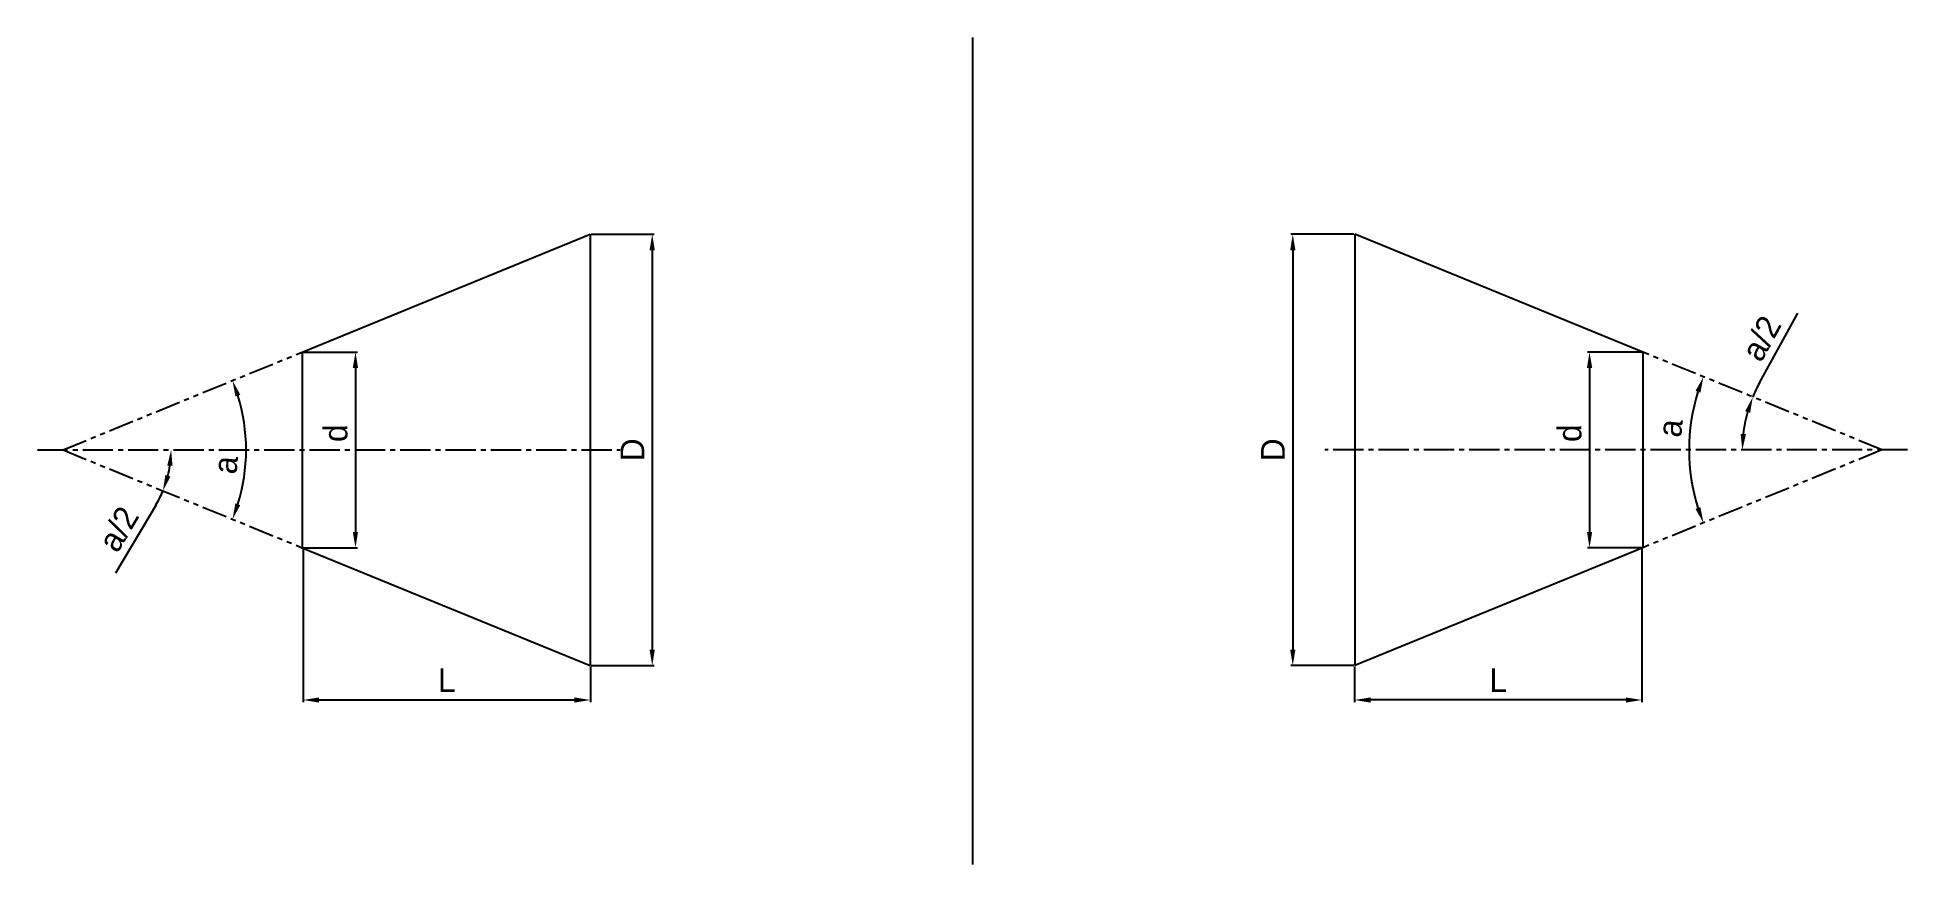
# Model space of a CAD drawing. Header units: millimetres. Extents: x 147 to 1325, y -125 to 397.
import ezdxf

# ---------------------------------------------------------------- set-up
doc = ezdxf.new("R2010")
doc.units = ezdxf.units.MM
doc.linetypes.add('CENTER2', pattern=[28.575, 19.05, -3.175, 3.175, -3.175])
doc.linetypes.add('PHANTOM2', pattern=[31.75, 15.875, -3.175, 3.175, -3.175, 3.175, -3.175])
doc.dimstyles.new('ISO-25', dxfattribs={"dimtxt": 2.5, "dimasz": 2.5, "dimexe": 1.25, "dimexo": 0.625, "dimtad": 1, "dimdsep": 46, "dimtxsty": 'Standard', "dimcen": 2.5, "dimadec": 0, "dimazin": 0, "dimtfac": 1, "dimtmove": 0, "dimatfit": 3, "dimfxl": 0, "dimarcsym": 0})

# ---------------------------------------------------------------- blocks, each defined once
blk = doc.blocks.new('*D3')
at = {"color": 0, "lineweight": -2}
for p, q in [((314.4, 198.7), (348.5, 198.7)), ((347.3, 188.7), (347.3, 85.3)), ((314.4, 75.3), (348.5, 75.3))]:
    blk.add_line(p, q, dxfattribs=at)
at = {"color": 0}
for points in [[(345.6, 188.7), (348.9, 188.7), (347.3, 198.7)], [(345.6, 85.3), (348.9, 85.3), (347.3, 75.3)]]:
    blk.add_solid(points, dxfattribs=at)
at = {"layer": 'Defpoints', "color": 0}
for p in [(313.8, 198.7), (313.8, 75.3), (347.3, 75.3)]:
    blk.add_point(p, dxfattribs=at)
at = {"color": 0, "insert": (334.8, 147.5), "char_height": 15, "attachment_point": 5, "rotation": 90}
blk.add_mtext('d', dxfattribs=at)
blk = doc.blocks.new('*D4')
at = {"color": 0, "lineweight": -2}
for p, q in [((495.9, 272.9), (535.5, 272.9)), ((534.3, 262.9), (534.3, 11)), ((495.9, 1), (535.5, 1))]:
    blk.add_line(p, q, dxfattribs=at)
at = {"color": 0}
for points in [[(532.6, 262.9), (535.9, 262.9), (534.3, 272.9)], [(532.6, 11), (535.9, 11), (534.3, 1)]]:
    blk.add_solid(points, dxfattribs=at)
at = {"layer": 'Defpoints', "color": 0}
for p in [(495.3, 272.9), (495.3, 1), (534.3, 1)]:
    blk.add_point(p, dxfattribs=at)
at = {"color": 0, "insert": (521.8, 137), "char_height": 15, "attachment_point": 5, "rotation": 90}
blk.add_mtext('D', dxfattribs=at)
blk = doc.blocks.new('*D5')
at = {"color": 0, "lineweight": -2}
for p, q in [((314.4, 74.7), (314.4, -22)), ((495.3, 0.4), (495.3, -22)), ((324.4, -20.7), (485.3, -20.7))]:
    blk.add_line(p, q, dxfattribs=at)
at = {"color": 0}
for points in [[(324.4, -19.1), (324.4, -22.4), (314.4, -20.7)], [(485.3, -19.1), (485.3, -22.4), (495.3, -20.7)]]:
    blk.add_solid(points, dxfattribs=at)
at = {"layer": 'Defpoints', "color": 0}
for p in [(314.4, 75.3), (495.3, 1), (495.3, -20.7)]:
    blk.add_point(p, dxfattribs=at)
at = {"color": 0, "insert": (404.8, -8.2), "char_height": 15, "attachment_point": 5}
blk.add_mtext('L', dxfattribs=at)
blk = doc.blocks.new('*D7')
at = {"color": 0, "lineweight": -2}
blk.add_arc((163, 137), 115.4, 342.7149, 17.2851, dxfattribs=at)
at = {"color": 0}
for points in [[(271.6, 170.7), (274.7, 171.8), (269.8, 180.7)], [(274.7, 102.1), (271.6, 103.3), (269.8, 93.3)]]:
    blk.add_solid(points, dxfattribs=at)
at = {"layer": 'Defpoints', "color": 0}
for p in [(313.8, 198.7), (277.4, 151.9), (163, 137), (163, 137), (313.8, 75.3)]:
    blk.add_point(p, dxfattribs=at)
at = {"color": 0, "insert": (265.4, 127.5), "char_height": 15, "attachment_point": 5, "rotation": 84.695}
blk.add_mtext('a', dxfattribs=at)
blk = doc.blocks.new('*D8')
at = {"color": 0, "lineweight": -2}
blk.add_line((221.6, 102.3), (196, 59.3), dxfattribs=at)
for start, end in [(346.1702, 351.5774), (329.3251, 337.7477)]:
    blk.add_arc((163, 137), 68.1, start, end, dxfattribs=at)
at = {"color": 0}
for points in [[(228.7, 127.1), (232, 126.9), (231.1, 137)], [(230.7, 120.2), (227.5, 121.2), (226, 111.2)]]:
    blk.add_solid(points, dxfattribs=at)
at = {"layer": 'Defpoints', "color": 0}
for p in [(146.9, 137), (163, 137), (514.1, 137), (230.5, 128.2), (313.8, 75.3)]:
    blk.add_point(p, dxfattribs=at)
at = {"color": 0, "insert": (198, 87.1), "char_height": 15, "attachment_point": 5, "rotation": 59.3251}
blk.add_mtext('a/2', dxfattribs=at)
blk = doc.blocks.new('*D9')
at = {"color": 0, "lineweight": -2}
for p, q in [((1157.8, 198.7), (1123.7, 198.7)), ((1124.9, 188.7), (1124.9, 85.3)), ((1157.8, 75.3), (1123.7, 75.3))]:
    blk.add_line(p, q, dxfattribs=at)
at = {"color": 0}
for points in [[(1123.3, 188.7), (1126.6, 188.7), (1124.9, 198.7)], [(1123.3, 85.3), (1126.6, 85.3), (1124.9, 75.3)]]:
    blk.add_solid(points, dxfattribs=at)
at = {"layer": 'Defpoints', "color": 0}
for p in [(1158.4, 198.7), (1124.9, 75.3), (1158.4, 75.3)]:
    blk.add_point(p, dxfattribs=at)
at = {"color": 0, "insert": (1112.4, 147.5), "char_height": 15, "attachment_point": 5, "rotation": 90}
blk.add_mtext('d', dxfattribs=at)
blk = doc.blocks.new('*D10')
at = {"color": 0, "lineweight": -2}
for p, q in [((976.3, 272.9), (936.7, 272.9)), ((937.9, 262.9), (937.9, 11)), ((976.3, 1), (936.7, 1))]:
    blk.add_line(p, q, dxfattribs=at)
at = {"color": 0}
for points in [[(936.3, 262.9), (939.6, 262.9), (937.9, 272.9)], [(936.3, 11), (939.6, 11), (937.9, 1)]]:
    blk.add_solid(points, dxfattribs=at)
at = {"layer": 'Defpoints', "color": 0}
for p in [(976.9, 272.9), (937.9, 1), (976.9, 1)]:
    blk.add_point(p, dxfattribs=at)
at = {"color": 0, "insert": (925.4, 137), "char_height": 15, "attachment_point": 5, "rotation": 90}
blk.add_mtext('D', dxfattribs=at)
blk = doc.blocks.new('*D11')
at = {"color": 0, "lineweight": -2}
for p, q in [((1157.8, 74.7), (1157.8, -22)), ((976.9, 0.4), (976.9, -22)), ((1147.8, -20.7), (986.9, -20.7))]:
    blk.add_line(p, q, dxfattribs=at)
at = {"color": 0}
for points in [[(986.9, -19.1), (986.9, -22.4), (976.9, -20.7)], [(1147.8, -19.1), (1147.8, -22.4), (1157.8, -20.7)]]:
    blk.add_solid(points, dxfattribs=at)
at = {"layer": 'Defpoints', "color": 0}
for p in [(1157.8, 75.3), (976.9, 1), (976.9, -20.7)]:
    blk.add_point(p, dxfattribs=at)
at = {"color": 0, "insert": (1067.4, -8.2), "char_height": 15, "attachment_point": 5}
blk.add_mtext('L', dxfattribs=at)
blk = doc.blocks.new('*D14')
at = {"color": 0, "lineweight": -2}
blk.add_arc((1309.2, 137), 121.6, 162.4606, 197.5394, dxfattribs=at)
at = {"color": 0}
for points in [[(1191.7, 174.2), (1194.8, 173.1), (1196.7, 183)], [(1194.8, 100.9), (1191.7, 99.8), (1196.7, 90.9)]]:
    blk.add_solid(points, dxfattribs=at)
at = {"layer": 'Defpoints', "color": 0}
for p in [(1158.4, 198.7), (1309.2, 137), (1309.2, 137), (1188.6, 121.3), (1158.4, 75.3)]:
    blk.add_point(p, dxfattribs=at)
at = {"color": 0, "insert": (1175.8, 150.7), "char_height": 15, "attachment_point": 5, "rotation": 84.1154}
blk.add_mtext('a', dxfattribs=at)
blk = doc.blocks.new('*D15')
at = {"color": 0, "lineweight": -2}
blk.add_line((1232.1, 179.3), (1256.2, 223.2), dxfattribs=at)
for start, end in [(151.2308, 157.7477), (164.2646, 173.4831)]:
    blk.add_arc((1309.2, 137), 88, start, end, dxfattribs=at)
at = {"color": 0}
for points in [[(1223, 161.4), (1226.1, 160.3), (1227.8, 170.3)], [(1223.5, 146.9), (1220.1, 147.1), (1221.2, 137)]]:
    blk.add_solid(points, dxfattribs=at)
at = {"layer": 'Defpoints', "color": 0}
for p in [(1158.4, 198.7), (1222, 148.4), (958.1, 137), (1309.2, 137), (1325.3, 137)]:
    blk.add_point(p, dxfattribs=at)
at = {"color": 0, "insert": (1233.2, 207.3), "char_height": 15, "attachment_point": 5, "rotation": 61.2308}
blk.add_mtext('a/2', dxfattribs=at)

msp = doc.modelspace()

# ---------------------------------------------------------------- linework, layer by layer
for p, q in [((736.097, 397.084), (736.097, -124.515)), ((313.771, 198.688), (495.263, 272.947)), ((495.263, 272.947), (495.263, 1.046)), ((976.932, 272.947), (976.932, 1.046)), ((1158.424, 198.688), (976.932, 272.947)), ((313.771, 198.688), (313.771, 75.305)), ((1158.424, 198.688), (1158.424, 75.305)), ((313.771, 75.305), (495.263, 1.046)), ((1158.424, 75.305), (976.932, 1.046))]:
    msp.add_line(p, q)
at = {"color": 4, "linetype": 'PHANTOM2'}
for p, q in [((162.993, 136.996), (313.771, 198.688)), ((1309.201, 136.996), (1158.424, 198.688)), ((162.993, 136.996), (313.771, 75.305)), ((1309.201, 136.996), (1158.424, 75.305))]:
    msp.add_line(p, q, dxfattribs=at)
at = {"color": 1, "linetype": 'CENTER2'}
for p, q in [((146.855, 136.996), (514.11, 136.996)), ((1325.34, 136.996), (958.085, 136.996))]:
    msp.add_line(p, q, dxfattribs=at)

# ---------------------------------------------------------------- dimensions: what is measured, and where the dimension line sits
at = {"color": 2}
for base, p1, p2, angle, text, picture, middle in [((534.269, 1.046), (495.263, 272.947), (495.263, 1.046), 90, 'D', '*D4', (521.769, 136.996)), ((937.925, 1.046), (976.932, 272.947), (976.932, 1.046), 90, 'D', '*D10', (925.425, 136.996)), ((976.932, -20.728), (1157.799, 75.305), (976.932, 1.046), 180, 'L', '*D11', (1067.365, -8.228))]:
    dim = msp.add_linear_dim(base=base, p1=p1, p2=p2, angle=angle, text=text, dimstyle='ISO-25', override={"dimtxt": 15, "dimasz": 10, "dimgap": 5}, dxfattribs=at)
    dim.commit()
    dim.dimension.update_dxf_attribs({"geometry": picture, "text_midpoint": middle})
for base, line1, line2, picture, middle in [((1221.971, 148.353), ((1309.201, 136.996), (1158.424, 198.688)), ((1325.34, 136.996), (958.085, 136.996)), '*D15', (1233.168, 207.263)), ((230.511, 128.207), ((162.993, 136.996), (313.771, 75.305)), ((146.855, 136.996), (514.11, 136.996)), '*D8', (198.049, 87.136))]:
    dim = msp.add_angular_dim_2l(base=base, line1=line1, line2=line2, text='a/2', dimstyle='ISO-25', override={"dimtxt": 15, "dimasz": 10, "dimgap": 5}, dxfattribs=at)
    dim.commit()
    dim.dimension.update_dxf_attribs({"geometry": picture, "text_midpoint": middle})
for base, line1, line2, picture, middle in [((277.412, 151.892), ((162.993, 136.996), (313.771, 75.305)), ((162.993, 136.996), (313.771, 198.688)), '*D7', (277.883, 126.328)), ((1188.613, 121.297), ((1309.201, 136.996), (1158.424, 75.305)), ((1309.201, 136.996), (1158.424, 198.688)), '*D14', (1188.236, 149.464))]:
    dim = msp.add_angular_dim_2l(base=base, line1=line1, line2=line2, text='a', dimstyle='ISO-25', override={"dimtxt": 15, "dimasz": 10, "dimgap": 5}, dxfattribs=at)
    dim.commit()
    dim.dimension.update_dxf_attribs({"geometry": picture, "text_midpoint": middle, "dimtype": 162})
for base, p1, p2, picture, middle in [((347.255, 75.305), (313.771, 198.688), (313.771, 75.305), '*D3', (347.255, 147.538)), ((1124.94, 75.305), (1158.424, 198.688), (1158.424, 75.305), '*D9', (1124.94, 147.538))]:
    dim = msp.add_linear_dim(base=base, p1=p1, p2=p2, angle=90, text='d', dimstyle='ISO-25', override={"dimtxt": 15, "dimasz": 10, "dimgap": 5}, dxfattribs=at)
    dim.commit()
    dim.dimension.update_dxf_attribs({"geometry": picture, "text_midpoint": middle, "dimtype": 160})
dim = msp.add_linear_dim(base=(495.263, -20.728), p1=(314.396, 75.305), p2=(495.263, 1.046), text='L', dimstyle='ISO-25', override={"dimtxt": 15, "dimasz": 10, "dimgap": 5}, dxfattribs=at)
dim.commit()
dim.dimension.update_dxf_attribs({"geometry": '*D5', "text_midpoint": (404.829, -8.228)})

doc.saveas('drawing.dxf')
